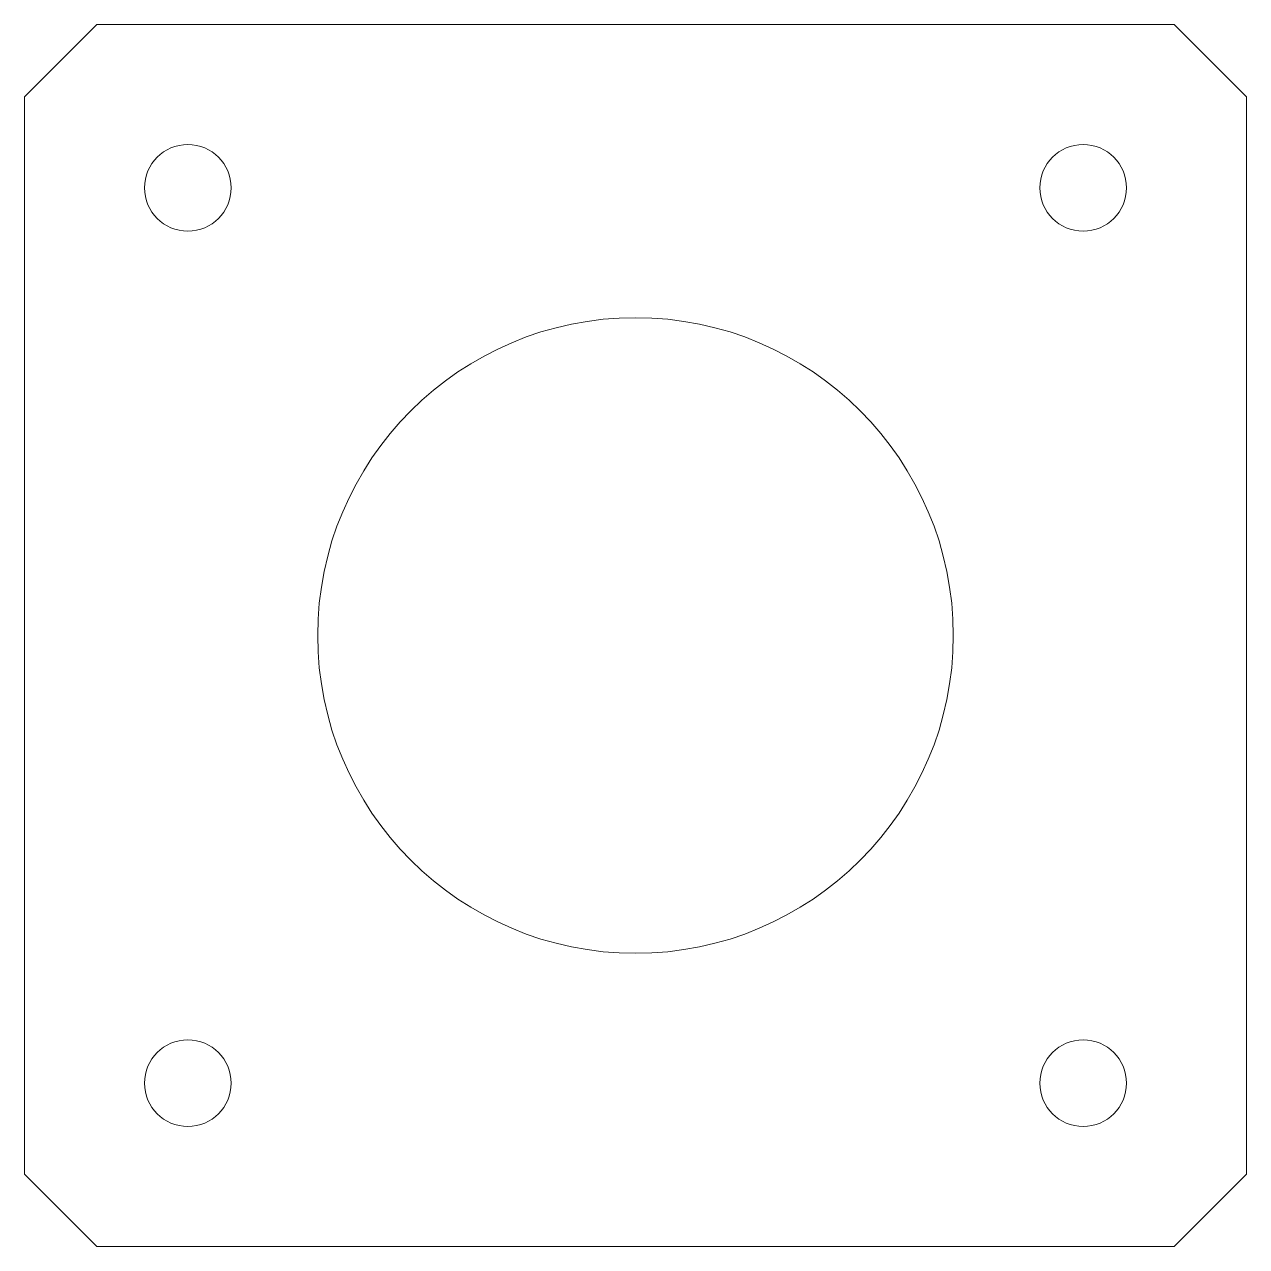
# Model space of a CAD drawing. Header units: millimetres. Extents: x 8.8 to 51.2, y 8.8 to 51.2.
import ezdxf

# ---------------------------------------------------------------- set-up
doc = ezdxf.new("R2010")
doc.units = ezdxf.units.MM
doc.layers.get('0').update_dxf_attribs({"linetype": 'CONTINUOUS', "lineweight": 0, "true_color": 0x000000})

msp = doc.modelspace()

# ---------------------------------------------------------------- linework, layer by layer
for p, q in [((8.85, 48.65), (11.35, 51.15)), ((11.35, 51.15), (48.65, 51.15)), ((48.65, 51.15), (51.15, 48.65)), ((8.85, 11.35), (8.85, 48.65)), ((51.15, 48.65), (51.15, 11.35)), ((11.35, 8.85), (8.85, 11.35)), ((51.15, 11.35), (48.65, 8.85)), ((48.65, 8.85), (11.35, 8.85))]:
    msp.add_line(p, q)
for centre, radius in [((14.505, 45.495), 1.5), ((45.495, 45.495), 1.5), ((30, 30), 11), ((14.505, 14.505), 1.5), ((45.495, 14.505), 1.5)]:
    msp.add_circle(centre, radius)

doc.saveas('drawing.dxf')
